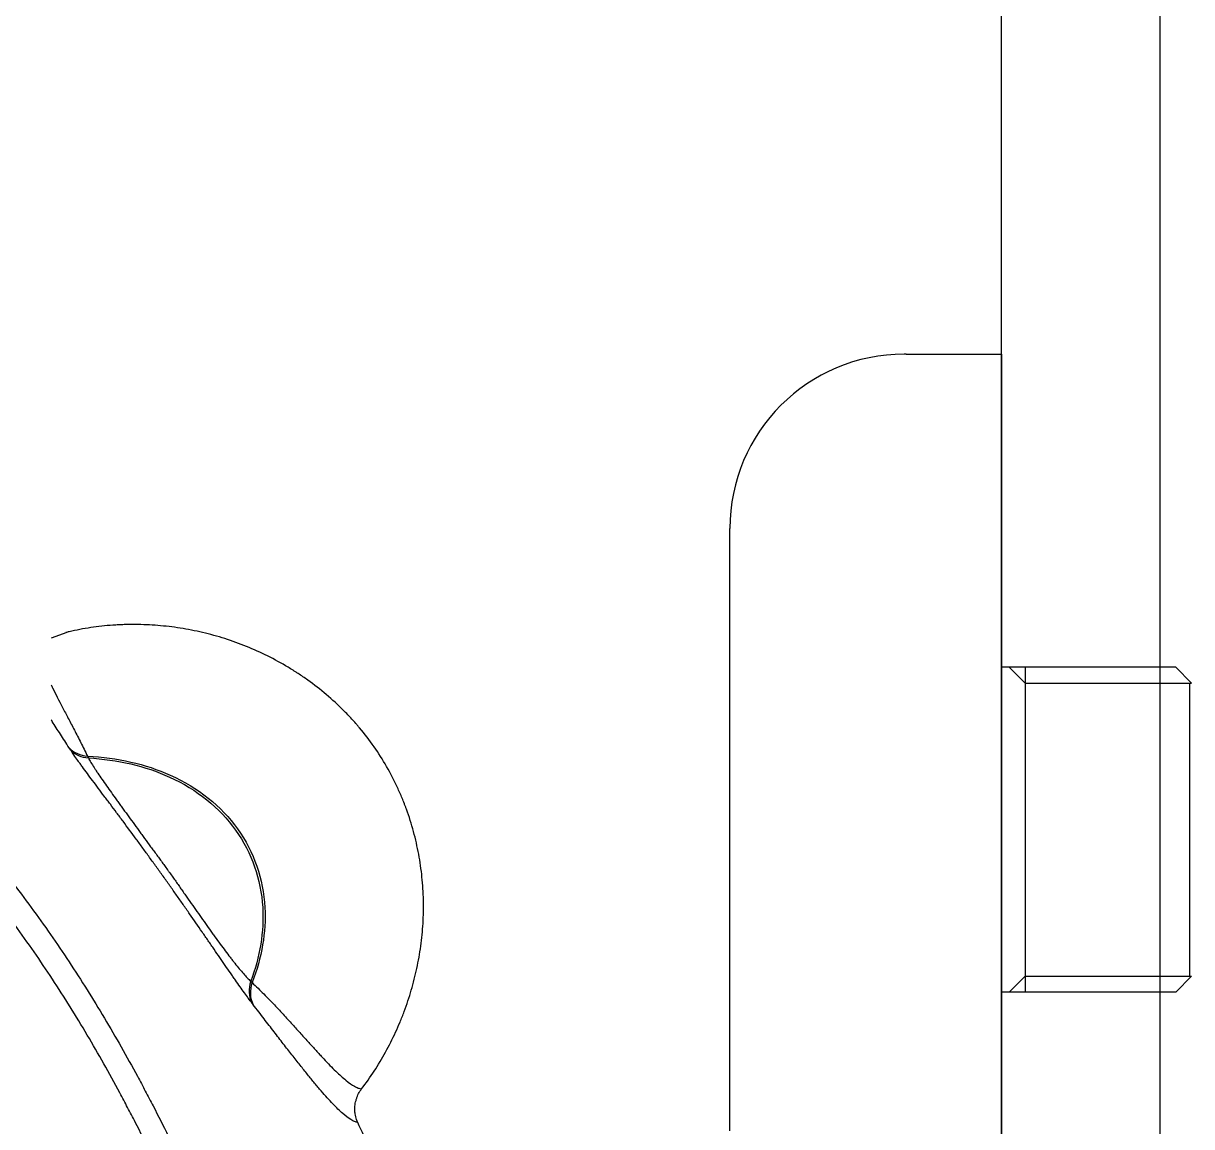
# Model space of a CAD drawing. Header units: millimetres. Extents: x -33000 to 294000, y 0 to 42408.
# Drawn here: x 57414.5 to 57488.2, y 18875.9 to 18945.5 of the extents above; entities that cross this region are included whole.
import ezdxf

# ---------------------------------------------------------------- set-up
doc = ezdxf.new("R2010")
doc.units = ezdxf.units.MM
doc.header["$LTSCALE"] = 50
doc.linetypes.add('DASHDOT', pattern=[22, 20, -1, 0, -1])
doc.layers.add('arch', color=8, linetype='Continuous')

msp = doc.modelspace()

# ---------------------------------------------------------------- linework, layer by layer
at = {"layer": 'arch'}
for p, q in [((57486.206, 20554.605), (57486.206, 18334.605)), ((57476.206, 18344.605), (57476.206, 19804.605))]:
    msp.add_line(p, q, dxfattribs=at)
at = {"layer": 'arch', "linetype": 'DASHDOT'}
for p, q in [((57470.206, 18924.604), (57476.206, 18924.604)), ((57476.206, 18924.604), (57476.206, 18864.604)), ((57459.082, 18875.605), (57459.082, 18913.605)), ((57487.206, 18904.854), (57476.206, 18904.854)), ((57476.706, 18904.854), (57477.706, 18903.854)), ((57477.706, 18904.854), (57477.706, 18884.354)), ((57487.206, 18904.854), (57488.206, 18903.854)), ((57476.206, 18884.971), (57476.206, 18904.237)), ((57477.706, 18903.854), (57488.206, 18903.854)), ((57488.082, 18903.854), (57488.082, 18885.354)), ((57477.706, 18885.354), (57476.706, 18884.354)), ((57477.706, 18885.354), (57488.206, 18885.354)), ((57488.206, 18885.354), (57487.206, 18884.354)), ((57487.206, 18884.354), (57476.206, 18884.354))]:
    msp.add_line(p, q, dxfattribs=at)
for centre, end in [((57470.082, 18913.605), 180), ((57470.206, 18913.604), 90.64737)]:
    msp.add_arc(centre, 11, 90, end, dxfattribs=at)
at = {"layer": 'arch', "linetype": 'Continuous'}
for centre, major_axis, ratio, start_param, end_param in [((57418.896, 18901.098, 0), (-1.679, -1.087), 0.894464, 0.171508, 0.874223), ((57418.989, 18900.956, 0), (-1.663, -1.11), 0.873243, 0.157442, 0.851187), ((57430.666, 18884.666, 0), (1.59, 1.213), 0.870637, 2.216695, 2.993954), ((57430.749, 18884.558, 0), (1.59, 1.213), 0.873482, 2.204426, 2.992704)]:
    msp.add_ellipse(centre, major_axis=major_axis, ratio=ratio, start_param=start_param, end_param=end_param, dxfattribs=at)
for points, knots in [([(57311.261, 18936.073, 0), (57314.055, 18935.857, 0), (57316.84, 18935.597, 0), (57322.388, 18934.985, 0), (57325.152, 18934.633, 0), (57330.658, 18933.83, 0), (57333.4, 18933.38, 0), (57338.86, 18932.373, 0), (57341.578, 18931.816, 0), (57346.988, 18930.586, 0), (57349.68, 18929.913, 0), (57355.036, 18928.438, 0), (57357.699, 18927.636, 0), (57361.67, 18926.326, 0), (57362.99, 18925.871, 0), (57365.621, 18924.924, 0), (57366.932, 18924.431, 0), (57368.892, 18923.661, 0), (57369.87, 18923.269, 0), (57370.846, 18922.865, 0), (57371.333, 18922.66, 0), (57371.496, 18922.592, 0), (57371.82, 18922.455, 0), (57373.278, 18921.834, 0), (57374.722, 18921.189, 0), (57377.265, 18920.004, 0), (57379.784, 18918.78, 0), (57383.49, 18916.821, 0), (57385.91, 18915.429, 0), (57388.302, 18913.993, 0), (57389.485, 18913.252, 0), (57391.823, 18911.724, 0), (57392.978, 18910.936, 0), (57395.258, 18909.312, 0), (57396.383, 18908.475, 0), (57398.048, 18907.18, 0), (57398.874, 18906.523, 0), (57399.828, 18905.74, 0), (57400.234, 18905.4, 0), (57400.505, 18905.172, 0), (57400.64, 18905.058, 0), (57401.85, 18904.03, 0), (57402.901, 18903.095, 0), (57404.952, 18901.185, 0), (57405.953, 18900.209, 0), (57407.903, 18898.217, 0), (57408.853, 18897.201, 0), (57410.701, 18895.127, 0), (57411.6, 18894.069, 0), (57413.347, 18891.912, 0), (57414.194, 18890.813, 0), (57415.837, 18888.572, 0), (57416.632, 18887.431, 0), (57417.786, 18885.687, 0), (57418.164, 18885.1, 0), (57418.907, 18883.916, 0), (57419.271, 18883.319, 0), (57419.989, 18882.115, 0), (57420.342, 18881.508, 0), (57421.036, 18880.285, 0), (57421.377, 18879.668, 0), (57421.797, 18878.892, 0), (57421.881, 18878.737, 0), (57422.047, 18878.426, 0), (57422.13, 18878.27, 0), (57422.378, 18877.802, 0), (57422.869, 18876.865, 0), (57423.346, 18875.924, 0), (57424.283, 18874.034, 0), (57424.885, 18872.767, 0), (57426.046, 18870.218, 0), (57426.605, 18868.937, 0), (57428.222, 18865.072, 0), (57429.221, 18862.468, 0), (57431.085, 18857.215, 0), (57431.95, 18854.566, 0), (57433.562, 18849.228, 0), (57434.31, 18846.539, 0), (57435.704, 18841.127, 0), (57436.35, 18838.404, 0), (57437.103, 18834.981, 0), (57437.324, 18833.953, 0), (57437.539, 18832.922, 0), (57437.682, 18832.235, 0), (57437.752, 18831.891, 0), (57438.101, 18830.171, 0), (57438.369, 18828.795, 0), (57439.143, 18824.667, 0), (57439.619, 18821.914, 0), (57440.499, 18816.406, 0), (57440.904, 18813.651, 0), (57442.026, 18805.385, 0), (57442.651, 18799.871, 0), (57443.445, 18791.597, 0), (57443.686, 18788.839, 0), (57444.119, 18783.32, 0), (57444.31, 18780.561, 0), (57444.814, 18772.28, 0), (57445.293, 18761.234, 0), (57445.44, 18750.181, 0), (57445.441, 18739.125, 0), (57445.368, 18733.595, 0), (57445.056, 18722.531, 0), (57444.817, 18716.997, 0), (57444.314, 18708.693, 0), (57444.122, 18705.924, 0), (57443.688, 18700.386, 0), (57443.446, 18697.616, 0), (57442.914, 18692.076, 0), (57442.624, 18689.305, 0), (57442.147, 18685.147, 0), (57441.981, 18683.761, 0), (57441.634, 18680.989, 0), (57441.453, 18679.603, 0), (57440.511, 18672.671, 0), (57439.635, 18667.154, 0), (57438.09, 18658.931, 0), (57437.537, 18656.198, 0), (57436.339, 18650.755, 0), (57435.695, 18648.044, 0), (57434.304, 18642.645, 0), (57433.556, 18639.958, 0), (57431.94, 18634.611, 0), (57431.071, 18631.951, 0), (57430.015, 18628.978, 0), (57429.897, 18628.648, 0), (57429.657, 18627.988, 0), (57429.537, 18627.658, 0), (57429.172, 18626.672, 0), (57428.429, 18624.705, 0), (57427.647, 18622.759, 0), (57426.028, 18618.896, 0), (57424.874, 18616.36, 0), (57423.327, 18613.246, 0), (57423.012, 18612.626, 0), (57422.372, 18611.391, 0), (57422.047, 18610.776, 0), (57421.054, 18608.942, 0), (57420.369, 18607.731, 0), (57419.301, 18605.936, 0), (57418.938, 18605.341, 0), (57418.197, 18604.159, 0), (57417.82, 18603.572, 0), (57416.665, 18601.823, 0), (57415.865, 18600.673, 0), (57414.618, 18598.972, 0), (57414.195, 18598.409, 0), (57413.657, 18597.711, 0), (57413.549, 18597.571, 0), (57413.332, 18597.293, 0), (57413.005, 18596.877, 0), (57411.795, 18595.366, 0), (57410.661, 18594.033, 0), (57408.801, 18591.949, 0), (57407.849, 18590.932, 0), (57405.902, 18588.948, 0), (57404.908, 18587.979, 0), (57402.877, 18586.091, 0), (57401.841, 18585.17, 0), (57399.729, 18583.374, 0), (57398.653, 18582.499, 0), (57396.462, 18580.792, 0), (57395.348, 18579.961, 0), (57393.081, 18578.342, 0), (57391.928, 18577.554, 0), (57390.172, 18576.403, 0), (57389.288, 18575.835, 0), (57388.243, 18575.187, 0), (57387.793, 18574.912, 0), (57387.493, 18574.729, 0), (57387.342, 18574.638, 0), (57385.985, 18573.822, 0), (57384.77, 18573.121, 0), (57382.32, 18571.768, 0), (57379.851, 18570.461, 0), (57377.348, 18569.243, 0), (57373.569, 18567.478, 0), (57371.017, 18566.385, 0), (57365.855, 18564.349, 0), (57363.244, 18563.406, 0), (57357.969, 18561.655, 0), (57355.306, 18560.848, 0), (57351.273, 18559.731, 0), (57349.923, 18559.374, 0), (57347.888, 18558.861, 0), (57347.209, 18558.694, 0), (57346.187, 18558.449, 0), (57345.847, 18558.368, 0), (57345.164, 18558.208, 0), (57343.457, 18557.813, 0), (57341.745, 18557.442, 0), (57339.686, 18557.017, 0), (57338.999, 18556.879, 0), (57337.624, 18556.61, 0), (57336.936, 18556.479, 0), (57333.493, 18555.842, 0), (57330.731, 18555.388, 0), (57325.192, 18554.579, 0), (57322.415, 18554.225, 0), (57318.239, 18553.765, 0), (57316.846, 18553.623, 0), (57314.055, 18553.361, 0), (57312.659, 18553.242, 0), (57311.262, 18553.134, 0)], [0, 0, 0, 0, 0.015625, 0.015625, 0.03125, 0.03125, 0.046875, 0.046875, 0.0625, 0.0625, 0.078125, 0.078125, 0.09375, 0.09375, 0.101562, 0.101562, 0.109375, 0.109375, 0.113281, 0.115234, 0.115234, 0.116211, 0.116211, 0.117187, 0.125, 0.125, 0.132812, 0.140625, 0.148437, 0.148437, 0.15625, 0.15625, 0.164062, 0.164062, 0.171875, 0.171875, 0.175781, 0.177734, 0.178711, 0.178711, 0.179687, 0.179687, 0.1875, 0.1875, 0.195312, 0.195312, 0.203125, 0.203125, 0.210937, 0.210937, 0.21875, 0.21875, 0.226562, 0.226562, 0.230469, 0.230469, 0.234375, 0.234375, 0.238281, 0.238281, 0.242187, 0.242187, 0.243164, 0.243164, 0.244141, 0.244141, 0.246094, 0.25, 0.25, 0.257812, 0.257812, 0.265625, 0.265625, 0.28125, 0.28125, 0.296875, 0.296875, 0.3125, 0.3125, 0.328125, 0.328125, 0.332031, 0.333984, 0.333984, 0.335937, 0.335937, 0.34375, 0.34375, 0.359375, 0.359375, 0.375, 0.375, 0.40625, 0.40625, 0.421875, 0.421875, 0.4375, 0.4375, 0.46875, 0.5, 0.5, 0.53125, 0.53125, 0.5625, 0.5625, 0.578125, 0.578125, 0.59375, 0.59375, 0.609375, 0.609375, 0.617187, 0.617187, 0.625, 0.625, 0.65625, 0.65625, 0.671875, 0.671875, 0.6875, 0.6875, 0.703125, 0.703125, 0.71875, 0.71875, 0.720703, 0.720703, 0.722656, 0.722656, 0.726562, 0.734375, 0.734375, 0.75, 0.75, 0.753906, 0.753906, 0.757812, 0.757812, 0.765625, 0.765625, 0.769531, 0.769531, 0.773437, 0.773437, 0.78125, 0.78125, 0.785156, 0.785156, 0.786133, 0.786133, 0.787109, 0.789062, 0.796875, 0.796875, 0.804687, 0.804687, 0.8125, 0.8125, 0.820312, 0.820312, 0.828125, 0.828125, 0.835937, 0.835937, 0.84375, 0.84375, 0.847656, 0.849609, 0.850586, 0.850586, 0.851562, 0.851562, 0.859375, 0.859375, 0.867187, 0.875, 0.875, 0.890625, 0.890625, 0.90625, 0.90625, 0.921875, 0.921875, 0.929687, 0.929687, 0.933594, 0.933594, 0.935547, 0.935547, 0.9375, 0.945312, 0.945312, 0.949219, 0.949219, 0.953125, 0.953125, 0.96875, 0.96875, 0.984375, 0.984375, 0.992187, 0.992187, 1, 1, 1, 1]), ([(57311.146, 18554.627, 0), (57313.918, 18554.842, 0), (57316.683, 18555.1, 0), (57322.196, 18555.708, 0), (57324.944, 18556.058, 0), (57330.422, 18556.856, 0), (57333.152, 18557.304, 0), (57338.594, 18558.308, 0), (57341.305, 18558.863, 0), (57346.705, 18560.092, 0), (57349.395, 18560.766, 0), (57353.412, 18561.874, 0), (57354.748, 18562.26, 0), (57356.414, 18562.765, 0), (57356.747, 18562.867, 0), (57357.412, 18563.073, 0), (57358.408, 18563.385, 0), (57359.401, 18563.706, 0), (57362.699, 18564.798, 0), (57365.308, 18565.74, 0), (57370.462, 18567.771, 0), (57373.006, 18568.861, 0), (57376.769, 18570.619, 0), (57379.259, 18571.833, 0), (57381.711, 18573.133, 0), (57384.144, 18574.479, 0), (57385.35, 18575.175, 0), (57386.695, 18575.986, 0), (57386.844, 18576.077, 0), (57387.142, 18576.258, 0), (57387.587, 18576.531, 0), (57388.622, 18577.175, 0), (57389.499, 18577.739, 0), (57391.238, 18578.882, 0), (57392.379, 18579.665, 0), (57394.624, 18581.274, 0), (57395.728, 18582.1, 0), (57397.897, 18583.796, 0), (57398.962, 18584.666, 0), (57401.052, 18586.451, 0), (57402.077, 18587.366, 0), (57404.086, 18589.245, 0), (57405.07, 18590.208, 0), (57406.994, 18592.182, 0), (57407.935, 18593.194, 0), (57409.773, 18595.268, 0), (57410.67, 18596.329, 0), (57411.762, 18597.689, 0), (57411.98, 18597.963, 0), (57412.303, 18598.376, 0), (57412.411, 18598.514, 0), (57412.625, 18598.79, 0), (57413.158, 18599.484, 0), (57413.679, 18600.183, 0), (57414.906, 18601.874, 0), (57415.694, 18603.018, 0), (57417.209, 18605.337, 0), (57417.936, 18606.512, 0), (57419.337, 18608.891, 0), (57420.01, 18610.095, 0), (57421.313, 18612.525, 0), (57421.942, 18613.752, 0), (57423.768, 18617.466, 0), (57424.903, 18619.986, 0), (57426.495, 18623.823, 0), (57427.264, 18625.756, 0), (57427.994, 18627.709, 0), (57428.293, 18628.526, 0), (57428.353, 18628.689, 0), (57428.471, 18629.017, 0), (57428.648, 18629.507, 0), (57428.823, 18629.999, 0), (57429.861, 18632.949, 0), (57430.714, 18635.588, 0), (57432.302, 18640.893, 0), (57433.036, 18643.559, 0), (57434.403, 18648.915, 0), (57435.036, 18651.604, 0), (57436.213, 18657.004, 0), (57436.757, 18659.714, 0), (57437.77, 18665.151, 0), (57438.473, 18669.242, 0), (57439.204, 18674.036, 0), (57439.548, 18676.437, 0), (57439.692, 18677.468, 0), (57439.787, 18678.155, 0), (57439.833, 18678.498, 0), (57440.251, 18681.591, 0), (57440.931, 18687.088, 0), (57441.502, 18692.583, 0), (57442.026, 18698.076, 0), (57442.264, 18700.822, 0), (57442.691, 18706.313, 0), (57442.88, 18709.058, 0), (57443.376, 18717.292, 0), (57443.611, 18722.778, 0), (57443.917, 18733.748, 0), (57443.988, 18739.231, 0), (57443.987, 18750.193, 0), (57443.913, 18755.673, 0), (57443.603, 18766.628, 0), (57443.366, 18772.104, 0), (57442.869, 18780.314, 0), (57442.68, 18783.051, 0), (57442.253, 18788.522, 0), (57442.015, 18791.257, 0), (57441.23, 18799.461, 0), (57440.614, 18804.928, 0), (57439.507, 18813.124, 0), (57439.108, 18815.855, 0), (57438.24, 18821.317, 0), (57437.772, 18824.046, 0), (57437.009, 18828.14, 0), (57436.745, 18829.504, 0), (57436.402, 18831.209, 0), (57436.332, 18831.55, 0), (57436.192, 18832.232, 0), (57435.98, 18833.254, 0), (57435.18, 18836.994, 0), (57434.384, 18840.371, 0), (57433.011, 18845.741, 0), (57432.275, 18848.408, 0), (57430.687, 18853.705, 0), (57429.835, 18856.334, 0), (57428, 18861.546, 0), (57427.016, 18864.13, 0), (57425.423, 18867.966, 0), (57424.323, 18870.511, 0), (57423.137, 18873.026, 0), (57422.214, 18874.901, 0), (57421.744, 18875.836, 0), (57421.18, 18876.921, 0), (57420.934, 18877.385, 0), (57420.77, 18877.694, 0), (57420.688, 18877.848, 0), (57419.942, 18879.236, 0), (57419.259, 18880.453, 0), (57418.197, 18882.249, 0), (57417.837, 18882.843, 0), (57417.104, 18884.02, 0), (57416.731, 18884.603, 0), (57415.593, 18886.337, 0), (57414.808, 18887.472, 0), (57413.185, 18889.699, 0), (57412.348, 18890.791, 0), (57410.622, 18892.934, 0), (57409.733, 18893.985, 0), (57407.905, 18896.046, 0), (57406.965, 18897.055, 0), (57405.035, 18899.033, 0), (57404.045, 18900.002, 0), (57402.014, 18901.898, 0), (57400.973, 18902.826, 0), (57399.774, 18903.847, 0), (57399.641, 18903.96, 0), (57399.373, 18904.186, 0), (57399.238, 18904.298, 0), (57398.835, 18904.634, 0), (57398.024, 18905.301, 0), (57397.205, 18905.954, 0), (57395.555, 18907.238, 0), (57394.44, 18908.069, 0), (57392.179, 18909.68, 0), (57391.035, 18910.462, 0), (57388.717, 18911.977, 0), (57387.544, 18912.712, 0), (57385.171, 18914.136, 0), (57382.772, 18915.515, 0), (57379.096, 18917.457, 0), (57376.597, 18918.67, 0), (57374.075, 18919.844, 0), (57372.802, 18920.411, 0), (57371.358, 18921.029, 0), (57371.197, 18921.097, 0), (57370.875, 18921.233, 0), (57370.714, 18921.301, 0), (57370.231, 18921.503, 0), (57369.263, 18921.903, 0), (57368.293, 18922.292, 0), (57366.35, 18923.054, 0), (57365.049, 18923.542, 0), (57362.44, 18924.48, 0), (57361.131, 18924.93, 0), (57357.193, 18926.227, 0), (57354.552, 18927.02, 0), (57349.241, 18928.48, 0), (57346.572, 18929.146, 0), (57341.207, 18930.364, 0), (57338.511, 18930.915, 0), (57333.097, 18931.912, 0), (57330.378, 18932.358, 0), (57324.919, 18933.152, 0), (57322.178, 18933.501, 0), (57316.677, 18934.107, 0), (57313.916, 18934.365, 0), (57311.146, 18934.58, 0)], [0, 0, 0, 0, 0.015625, 0.015625, 0.03125, 0.03125, 0.046875, 0.046875, 0.0625, 0.0625, 0.078125, 0.078125, 0.085938, 0.085938, 0.087891, 0.087891, 0.089844, 0.09375, 0.09375, 0.109375, 0.109375, 0.125, 0.125, 0.132812, 0.140625, 0.140625, 0.148437, 0.148437, 0.149414, 0.149414, 0.150391, 0.152344, 0.15625, 0.15625, 0.164062, 0.164062, 0.171875, 0.171875, 0.179687, 0.179687, 0.1875, 0.1875, 0.195312, 0.195312, 0.203125, 0.203125, 0.210938, 0.210938, 0.212891, 0.212891, 0.213867, 0.213867, 0.214844, 0.21875, 0.21875, 0.226563, 0.226563, 0.234375, 0.234375, 0.242188, 0.242188, 0.25, 0.25, 0.265625, 0.265625, 0.273438, 0.277344, 0.277344, 0.27832, 0.27832, 0.279297, 0.28125, 0.28125, 0.296875, 0.296875, 0.3125, 0.3125, 0.328125, 0.328125, 0.34375, 0.34375, 0.359375, 0.367188, 0.371094, 0.373047, 0.373047, 0.375, 0.375, 0.390625, 0.40625, 0.40625, 0.421875, 0.421875, 0.4375, 0.4375, 0.46875, 0.46875, 0.5, 0.5, 0.53125, 0.53125, 0.5625, 0.5625, 0.578125, 0.578125, 0.59375, 0.59375, 0.625, 0.625, 0.640625, 0.640625, 0.65625, 0.65625, 0.664063, 0.664063, 0.666016, 0.666016, 0.667969, 0.671875, 0.6875, 0.6875, 0.703125, 0.703125, 0.71875, 0.71875, 0.734375, 0.734375, 0.742188, 0.75, 0.75, 0.753906, 0.755859, 0.756836, 0.756836, 0.757813, 0.757813, 0.765625, 0.765625, 0.769531, 0.769531, 0.773438, 0.773438, 0.78125, 0.78125, 0.789063, 0.789063, 0.796875, 0.796875, 0.804688, 0.804688, 0.8125, 0.8125, 0.820313, 0.820313, 0.821289, 0.821289, 0.822266, 0.822266, 0.824219, 0.828125, 0.828125, 0.835938, 0.835938, 0.84375, 0.84375, 0.851563, 0.851563, 0.859375, 0.867188, 0.875, 0.875, 0.882813, 0.882813, 0.883789, 0.883789, 0.884766, 0.884766, 0.886719, 0.890625, 0.890625, 0.898438, 0.898438, 0.90625, 0.90625, 0.921875, 0.921875, 0.9375, 0.9375, 0.953125, 0.953125, 0.96875, 0.96875, 0.984375, 0.984375, 1, 1, 1, 1]), ([(57435.847, 18878.246, 0), (57436.13, 18878.614, 0), (57436.399, 18878.992, 0), (57436.905, 18879.768, 0), (57437.143, 18880.166, 0), (57437.592, 18880.98, 0), (57437.802, 18881.397, 0), (57438.095, 18882.036, 0), (57438.189, 18882.252, 0), (57438.325, 18882.579, 0), (57438.391, 18882.743, 0), (57438.456, 18882.909, 0), (57438.498, 18883.019, 0), (57438.519, 18883.075, 0), (57438.707, 18883.575, 0), (57438.856, 18884.025, 0), (57439.123, 18884.933, 0), (57439.239, 18885.392, 0), (57439.439, 18886.318, 0), (57439.522, 18886.786, 0), (57439.652, 18887.732, 0), (57439.699, 18888.209, 0), (57439.742, 18888.934, 0), (57439.751, 18889.176, 0), (57439.757, 18889.481, 0), (57439.758, 18889.542, 0), (57439.759, 18889.665, 0), (57439.759, 18889.726, 0), (57439.759, 18889.909, 0), (57439.757, 18890.032, 0), (57439.744, 18890.642, 0), (57439.713, 18891.128, 0), (57439.614, 18892.095, 0), (57439.545, 18892.576, 0), (57439.368, 18893.533, 0), (57439.26, 18894.009, 0), (57439.003, 18894.956, 0), (57438.854, 18895.427, 0), (57438.663, 18895.953, 0), (57438.641, 18896.012, 0), (57438.597, 18896.129, 0), (57438.575, 18896.187, 0), (57438.507, 18896.362, 0), (57438.368, 18896.709, 0), (57438.219, 18897.05, 0), (57437.906, 18897.724, 0), (57437.679, 18898.163, 0), (57437.187, 18899.018, 0), (57436.923, 18899.435, 0), (57436.355, 18900.246, 0), (57436.052, 18900.64, 0), (57435.69, 18901.071, 0), (57435.649, 18901.119, 0), (57435.568, 18901.214, 0), (57435.527, 18901.261, 0), (57435.403, 18901.402, 0), (57435.152, 18901.681, 0), (57434.894, 18901.95, 0), (57434.367, 18902.477, 0), (57434.003, 18902.811, 0), (57433.249, 18903.448, 0), (57432.86, 18903.751, 0), (57432.257, 18904.182, 0), (57432.053, 18904.322, 0), (57431.795, 18904.492, 0), (57431.743, 18904.526, 0), (57431.638, 18904.593, 0), (57431.586, 18904.626, 0), (57431.429, 18904.725, 0), (57431.323, 18904.79, 0), (57430.794, 18905.108, 0), (57430.364, 18905.344, 0), (57429.491, 18905.78, 0), (57428.605, 18906.18, 0), (57427.693, 18906.51, 0), (57426.999, 18906.731, 0), (57426.766, 18906.8, 0), (57426.297, 18906.929, 0), (57426.062, 18906.989, 0), (57425.358, 18907.154, 0), (57424.887, 18907.245, 0), (57423.946, 18907.393, 0), (57423.474, 18907.448, 0), (57422.531, 18907.525, 0), (57422.058, 18907.546, 0), (57421.349, 18907.551, 0), (57421.113, 18907.548, 0), (57420.817, 18907.539, 0), (57420.758, 18907.537, 0), (57420.64, 18907.532, 0), (57420.58, 18907.529, 0), (57420.403, 18907.521, 0), (57420.285, 18907.514, 0), (57419.698, 18907.473, 0), (57419.232, 18907.422, 0), (57418.311, 18907.284, 0), (57417.855, 18907.197, 0), (57417.335, 18907.074, 0), (57417.267, 18907.058, 0), (57417.198, 18907.041, 0)], [0, 0, 0, 0, 0.0321, 0.0321, 0.0642, 0.0642, 0.0963, 0.0963, 0.112351, 0.112351, 0.120376, 0.124388, 0.124388, 0.128401, 0.128401, 0.160501, 0.160501, 0.192601, 0.192601, 0.224701, 0.224701, 0.256801, 0.256801, 0.272851, 0.272851, 0.276864, 0.276864, 0.280876, 0.280876, 0.288901, 0.288901, 0.321002, 0.321002, 0.353102, 0.353102, 0.385202, 0.385202, 0.417302, 0.417302, 0.421315, 0.421315, 0.425327, 0.425327, 0.433352, 0.449402, 0.449402, 0.481502, 0.481502, 0.513602, 0.513602, 0.545703, 0.545703, 0.549715, 0.549715, 0.553728, 0.553728, 0.561753, 0.577803, 0.577803, 0.609903, 0.609903, 0.642003, 0.642003, 0.658053, 0.658053, 0.662066, 0.662066, 0.666078, 0.666078, 0.674103, 0.674103, 0.706203, 0.706203, 0.738304, 0.770404, 0.770404, 0.786454, 0.786454, 0.802504, 0.802504, 0.834604, 0.834604, 0.866704, 0.866704, 0.898804, 0.898804, 0.914854, 0.914854, 0.918867, 0.918867, 0.922879, 0.922879, 0.930904, 0.930904, 0.963005, 0.963005, 0.995105, 0.995105, 1, 1, 1, 1]), ([(57416.273, 18903.75, 0), (57416.304, 18903.685, 0), (57416.336, 18903.619, 0), (57416.553, 18903.174, 0), (57416.763, 18902.762, 0), (57417.109, 18902.096, 0), (57417.23, 18901.865, 0), (57417.48, 18901.388, 0), (57417.609, 18901.141, 0), (57417.873, 18900.629, 0), (57418.009, 18900.365, 0), (57418.284, 18899.819, 0), (57418.424, 18899.538, 0), (57418.564, 18899.248, 0)], [0, 0, 0, 0, 0.055973, 0.055973, 0.370649, 0.370649, 0.527986, 0.527986, 0.685324, 0.685324, 0.842662, 0.842662, 1, 1, 1, 1]), ([(57417.407, 18899.77, 0), (57417.217, 18900.067, 0), (57417.033, 18900.353, 0), (57416.68, 18900.905, 0), (57416.511, 18901.171, 0), (57416.324, 18901.465, 0), (57416.3, 18901.503, 0), (57416.276, 18901.541, 0)], [0, 0, 0, 0, 0.465441, 0.465441, 0.930882, 0.930882, 1, 1, 1, 1]), ([(57428.938, 18883.67, 0), (57428.865, 18883.765, 0), (57428.789, 18883.866, 0), (57428.629, 18884.082, 0), (57428.546, 18884.196, 0), (57428.372, 18884.437, 0), (57428.282, 18884.564, 0), (57428.094, 18884.83, 0), (57427.996, 18884.969, 0), (57427.87, 18885.15, 0), (57427.844, 18885.186, 0), (57427.793, 18885.26, 0), (57427.767, 18885.298, 0), (57427.689, 18885.41, 0), (57427.636, 18885.487, 0), (57427.475, 18885.718, 0), (57427.366, 18885.877, 0), (57427.142, 18886.201, 0), (57427.028, 18886.367, 0), (57426.794, 18886.707, 0), (57426.675, 18886.88, 0), (57426.493, 18887.146, 0), (57426.431, 18887.236, 0), (57426.307, 18887.416, 0), (57426.244, 18887.508, 0), (57426.055, 18887.783, 0), (57425.928, 18887.968, 0), (57425.541, 18888.528, 0), (57425.278, 18888.909, 0), (57424.875, 18889.488, 0), (57424.739, 18889.682, 0), (57424.533, 18889.976, 0), (57424.464, 18890.074, 0), (57424.326, 18890.272, 0), (57424.256, 18890.371, 0), (57424.046, 18890.668, 0), (57423.906, 18890.866, 0), (57423.694, 18891.164, 0), (57423.623, 18891.264, 0), (57423.481, 18891.462, 0), (57423.41, 18891.562, 0), (57423.304, 18891.711, 0), (57423.268, 18891.761, 0), (57423.197, 18891.86, 0), (57423.161, 18891.91, 0), (57423.055, 18892.059, 0), (57422.984, 18892.158, 0), (57422.841, 18892.356, 0), (57422.77, 18892.455, 0), (57422.628, 18892.653, 0), (57422.557, 18892.751, 0), (57422.414, 18892.948, 0), (57422.343, 18893.046, 0), (57422.201, 18893.242, 0), (57422.13, 18893.339, 0), (57421.918, 18893.631, 0), (57421.777, 18893.823, 0), (57421.357, 18894.394, 0), (57421.081, 18894.767, 0), (57420.673, 18895.316, 0), (57420.538, 18895.498, 0), (57420.271, 18895.856, 0), (57420.138, 18896.033, 0), (57419.942, 18896.296, 0), (57419.876, 18896.383, 0), (57419.779, 18896.513, 0), (57419.746, 18896.556, 0), (57419.682, 18896.642, 0), (57419.522, 18896.856, 0), (57419.242, 18897.23, 0), (57418.888, 18897.703, 0), (57418.665, 18898.003, 0), (57418.45, 18898.293, 0), (57418.346, 18898.434, 0), (57418.221, 18898.605, 0), (57418.197, 18898.639, 0), (57418.148, 18898.706, 0), (57418.076, 18898.805, 0), (57418.007, 18898.9, 0), (57417.874, 18899.087, 0), (57417.79, 18899.205, 0), (57417.635, 18899.428, 0), (57417.564, 18899.533, 0), (57417.498, 18899.631, 0)], [0, 0, 0, 0, 0.03125, 0.03125, 0.0625, 0.0625, 0.09375, 0.09375, 0.125, 0.125, 0.132812, 0.132812, 0.140625, 0.140625, 0.15625, 0.15625, 0.1875, 0.1875, 0.21875, 0.21875, 0.25, 0.25, 0.265625, 0.265625, 0.28125, 0.28125, 0.3125, 0.3125, 0.375, 0.375, 0.40625, 0.40625, 0.421875, 0.421875, 0.4375, 0.4375, 0.46875, 0.46875, 0.484375, 0.484375, 0.5, 0.5, 0.507813, 0.507813, 0.515625, 0.515625, 0.53125, 0.53125, 0.546875, 0.546875, 0.5625, 0.5625, 0.578125, 0.578125, 0.59375, 0.59375, 0.625, 0.625, 0.6875, 0.6875, 0.71875, 0.71875, 0.75, 0.75, 0.765625, 0.765625, 0.773437, 0.773437, 0.78125, 0.8125, 0.84375, 0.875, 0.875, 0.90625, 0.90625, 0.914063, 0.914063, 0.921875, 0.9375, 0.9375, 0.96875, 0.96875, 1, 1, 1, 1]), ([(57418.564, 18899.248, 0), (57420.439, 18899.148, 0), (57424.227, 18898.305, 0), (57428.476, 18894.919, 0), (57430.165, 18890.01, 0), (57429.555, 18886.525, 0), (57428.953, 18884.959, 0)], [0, 0, 0, 0, 0.237241, 0.503246, 0.769252, 1, 1, 1, 1]), ([(57418.622, 18899.131, 0), (57420.459, 18899.022, 0), (57424.171, 18898.176, 0), (57428.34, 18894.838, 0), (57430.015, 18890.012, 0), (57429.442, 18886.584, 0), (57428.866, 18885.042, 0)], [0, 0, 0, 0, 0.237223, 0.503233, 0.769243, 1, 1, 1, 1]), ([(57418.622, 18899.131, 0), (57418.668, 18899.043, 0), (57418.721, 18898.948, 0), (57418.841, 18898.746, 0), (57418.908, 18898.639, 0), (57419.017, 18898.469, 0), (57419.055, 18898.411, 0), (57419.113, 18898.322, 0), (57419.133, 18898.292, 0), (57419.174, 18898.231, 0), (57419.195, 18898.2, 0), (57419.299, 18898.044, 0), (57419.387, 18897.916, 0), (57419.571, 18897.651, 0), (57419.762, 18897.379, 0), (57420.069, 18896.947, 0), (57420.285, 18896.646, 0), (57420.424, 18896.452, 0), (57420.452, 18896.414, 0), (57420.508, 18896.336, 0), (57420.537, 18896.296, 0), (57420.621, 18896.179, 0), (57420.678, 18896.1, 0), (57420.85, 18895.862, 0), (57420.966, 18895.702, 0), (57421.2, 18895.379, 0), (57421.319, 18895.216, 0), (57421.559, 18894.887, 0), (57421.68, 18894.72, 0), (57421.863, 18894.469, 0), (57421.925, 18894.384, 0), (57422.048, 18894.215, 0), (57422.11, 18894.13, 0), (57422.297, 18893.874, 0), (57422.423, 18893.702, 0), (57422.614, 18893.442, 0), (57422.678, 18893.355, 0), (57422.807, 18893.18, 0), (57422.872, 18893.093, 0), (57423.002, 18892.918, 0), (57423.067, 18892.83, 0), (57423.164, 18892.699, 0), (57423.196, 18892.655, 0), (57423.26, 18892.566, 0), (57423.292, 18892.522, 0), (57423.356, 18892.433, 0), (57423.388, 18892.389, 0), (57423.451, 18892.3, 0), (57423.483, 18892.255, 0), (57423.546, 18892.166, 0), (57423.577, 18892.121, 0), (57423.624, 18892.054, 0), (57423.64, 18892.032, 0), (57423.673, 18891.988, 0), (57423.689, 18891.966, 0), (57423.738, 18891.9, 0), (57423.77, 18891.856, 0), (57423.835, 18891.768, 0), (57423.867, 18891.724, 0), (57423.931, 18891.635, 0), (57423.963, 18891.591, 0), (57424.027, 18891.502, 0), (57424.058, 18891.458, 0), (57424.153, 18891.324, 0), (57424.215, 18891.234, 0), (57424.339, 18891.055, 0), (57424.401, 18890.966, 0), (57424.525, 18890.787, 0), (57424.587, 18890.698, 0), (57424.711, 18890.52, 0), (57424.772, 18890.432, 0), (57424.957, 18890.169, 0), (57425.079, 18889.995, 0), (57425.321, 18889.651, 0), (57425.441, 18889.481, 0), (57425.68, 18889.144, 0), (57425.798, 18888.977, 0), (57426.033, 18888.647, 0), (57426.149, 18888.483, 0), (57426.294, 18888.282, 0), (57426.323, 18888.241, 0), (57426.38, 18888.161, 0), (57426.409, 18888.121, 0), (57426.495, 18888.002, 0), (57426.551, 18887.923, 0), (57426.832, 18887.535, 0), (57427.048, 18887.24, 0), (57427.361, 18886.822, 0), (57427.464, 18886.686, 0), (57427.614, 18886.49, 0), (57427.664, 18886.425, 0), (57427.738, 18886.33, 0), (57427.762, 18886.299, 0), (57427.811, 18886.237, 0), (57427.835, 18886.206, 0), (57428.051, 18885.934, 0), (57428.231, 18885.717, 0), (57428.482, 18885.432, 0), (57428.563, 18885.344, 0), (57428.719, 18885.182, 0), (57428.794, 18885.108, 0), (57428.866, 18885.042, 0)], [0, 0, 0, 0, 0.03125, 0.03125, 0.0625, 0.0625, 0.078125, 0.078125, 0.085938, 0.085938, 0.09375, 0.09375, 0.125, 0.125, 0.15625, 0.1875, 0.21875, 0.21875, 0.226563, 0.226563, 0.234375, 0.234375, 0.25, 0.25, 0.28125, 0.28125, 0.3125, 0.3125, 0.34375, 0.34375, 0.359375, 0.359375, 0.375, 0.375, 0.40625, 0.40625, 0.421875, 0.421875, 0.4375, 0.4375, 0.453125, 0.453125, 0.460938, 0.460938, 0.46875, 0.46875, 0.476563, 0.476563, 0.484375, 0.484375, 0.492188, 0.492188, 0.496094, 0.496094, 0.5, 0.5, 0.507813, 0.507813, 0.515625, 0.515625, 0.523438, 0.523438, 0.53125, 0.53125, 0.546875, 0.546875, 0.5625, 0.5625, 0.578125, 0.578125, 0.59375, 0.59375, 0.625, 0.625, 0.65625, 0.65625, 0.6875, 0.6875, 0.71875, 0.71875, 0.726563, 0.726563, 0.734375, 0.734375, 0.75, 0.75, 0.8125, 0.8125, 0.84375, 0.84375, 0.859375, 0.859375, 0.867188, 0.867188, 0.875, 0.875, 0.9375, 0.9375, 0.96875, 0.96875, 1, 1, 1, 1]), ([(57428.866, 18885.042, 0), (57428.875, 18885.033, 0), (57428.884, 18885.024, 0), (57428.903, 18885.007, 0), (57428.912, 18884.998, 0), (57428.932, 18884.979, 0), (57428.942, 18884.969, 0), (57428.953, 18884.959, 0)], [0, 0, 0, 0, 0.316133, 0.316133, 0.632192, 0.632192, 1, 1, 1, 1]), ([(57428.953, 18884.959, 0), (57429.079, 18884.838, 0), (57429.203, 18884.718, 0), (57429.445, 18884.479, 0), (57429.564, 18884.36, 0), (57429.914, 18884.006, 0), (57430.138, 18883.774, 0), (57430.569, 18883.319, 0), (57430.776, 18883.096, 0), (57431.174, 18882.663, 0), (57431.366, 18882.453, 0), (57431.735, 18882.046, 0), (57431.913, 18881.849, 0), (57432.255, 18881.469, 0), (57432.42, 18881.286, 0), (57432.737, 18880.935, 0), (57432.89, 18880.766, 0), (57433.112, 18880.525, 0), (57433.22, 18880.407, 0), (57433.326, 18880.294, 0), (57433.396, 18880.219, 0), (57433.43, 18880.182, 0), (57433.738, 18879.855, 0), (57433.989, 18879.597, 0), (57434.454, 18879.146, 0), (57434.667, 18878.953, 0), (57435.059, 18878.634, 0), (57435.238, 18878.509, 0), (57435.442, 18878.395, 0), (57435.482, 18878.374, 0), (57435.56, 18878.337, 0), (57435.598, 18878.321, 0), (57435.709, 18878.278, 0), (57435.78, 18878.258, 0), (57435.847, 18878.246, 0)], [0, 0, 0, 0, 0.03125, 0.03125, 0.0625, 0.0625, 0.125, 0.125, 0.1875, 0.1875, 0.25, 0.25, 0.3125, 0.3125, 0.375, 0.375, 0.4375, 0.4375, 0.46875, 0.484375, 0.484375, 0.5, 0.5, 0.625, 0.625, 0.75, 0.75, 0.875, 0.875, 0.90625, 0.90625, 0.9375, 0.9375, 1, 1, 1, 1]), ([(57429.019, 18883.564, 0), (57429.009, 18883.577, 0), (57428.999, 18883.59, 0), (57428.981, 18883.614, 0), (57428.972, 18883.625, 0), (57428.955, 18883.647, 0), (57428.946, 18883.659, 0), (57428.938, 18883.67, 0)], [0, 0, 0, 0, 0.367902, 0.367902, 0.683955, 0.683955, 1, 1, 1, 1]), ([(57435.61, 18876.134, 0), (57435.546, 18876.146, 0), (57435.478, 18876.166, 0), (57435.371, 18876.21, 0), (57435.334, 18876.227, 0), (57435.259, 18876.265, 0), (57435.221, 18876.286, 0), (57435.024, 18876.405, 0), (57434.851, 18876.535, 0), (57434.472, 18876.867, 0), (57434.265, 18877.068, 0), (57433.814, 18877.542, 0), (57433.57, 18877.814, 0), (57433.272, 18878.161, 0), (57433.239, 18878.201, 0), (57433.171, 18878.28, 0), (57433.069, 18878.401, 0), (57432.964, 18878.526, 0), (57432.75, 18878.784, 0), (57432.602, 18878.964, 0), (57432.296, 18879.342, 0), (57432.138, 18879.54, 0), (57431.81, 18879.953, 0), (57431.64, 18880.169, 0), (57431.288, 18880.618, 0), (57431.106, 18880.852, 0), (57430.729, 18881.339, 0), (57430.533, 18881.592, 0), (57430.128, 18882.119, 0), (57429.918, 18882.392, 0), (57429.481, 18882.961, 0), (57429.255, 18883.256, 0), (57429.019, 18883.564, 0)], [0, 0, 0, 0, 0.0625, 0.0625, 0.09375, 0.09375, 0.125, 0.125, 0.25, 0.25, 0.375, 0.375, 0.5, 0.5, 0.515625, 0.515625, 0.53125, 0.5625, 0.5625, 0.625, 0.625, 0.6875, 0.6875, 0.75, 0.75, 0.8125, 0.8125, 0.875, 0.875, 0.9375, 0.9375, 1, 1, 1, 1]), ([(57435.533, 18877.621, 0), (57435.541, 18877.65, 0), (57435.551, 18877.679, 0), (57435.571, 18877.736, 0), (57435.581, 18877.764, 0), (57435.614, 18877.846, 0), (57435.638, 18877.9, 0), (57435.717, 18878.056, 0), (57435.778, 18878.154, 0), (57435.847, 18878.246, 0)], [0, 0, 0, 0, 0.125, 0.125, 0.25, 0.25, 0.5, 0.5, 1, 1, 1, 1]), ([(57435.61, 18876.134, 0), (57435.556, 18876.251, 0), (57435.514, 18876.37, 0), (57435.468, 18876.554, 0), (57435.456, 18876.616, 0), (57435.442, 18876.711, 0), (57435.438, 18876.742, 0), (57435.431, 18876.806, 0), (57435.429, 18876.838, 0), (57435.421, 18876.997, 0), (57435.426, 18877.123, 0), (57435.452, 18877.311, 0), (57435.464, 18877.374, 0), (57435.486, 18877.467, 0), (57435.495, 18877.498, 0), (57435.513, 18877.56, 0), (57435.522, 18877.59, 0), (57435.533, 18877.621, 0)], [0, 0, 0, 0, 0.25, 0.25, 0.375, 0.375, 0.4375, 0.4375, 0.5, 0.5, 0.75, 0.75, 0.875, 0.875, 0.9375, 0.9375, 1, 1, 1, 1]), ([(57438.548, 18869.303, 0), (57438.088, 18870.454, 0), (57437.614, 18871.599, 0), (57436.635, 18873.877, 0), (57436.131, 18875.009, 0), (57435.61, 18876.134, 0)], [0, 0, 0, 0, 0.5, 0.5, 1, 1, 1, 1])]:
    msp.add_open_spline(points, degree=3, knots=knots, dxfattribs=at)
for points, degree in [([(57417.205, 18907.024, 0), (57416.277, 18906.696, 0)], 1), ([(57417.498, 18899.631, 0), (57417.466, 18899.679, 0), (57417.436, 18899.726, 0), (57417.407, 18899.77, 0)], 3), ([(57418.564, 18899.248, 0), (57418.582, 18899.211, 0), (57418.601, 18899.172, 0), (57418.622, 18899.131, 0)], 3)]:
    msp.add_open_spline(points, degree=degree, dxfattribs=at)

doc.saveas('drawing.dxf')
